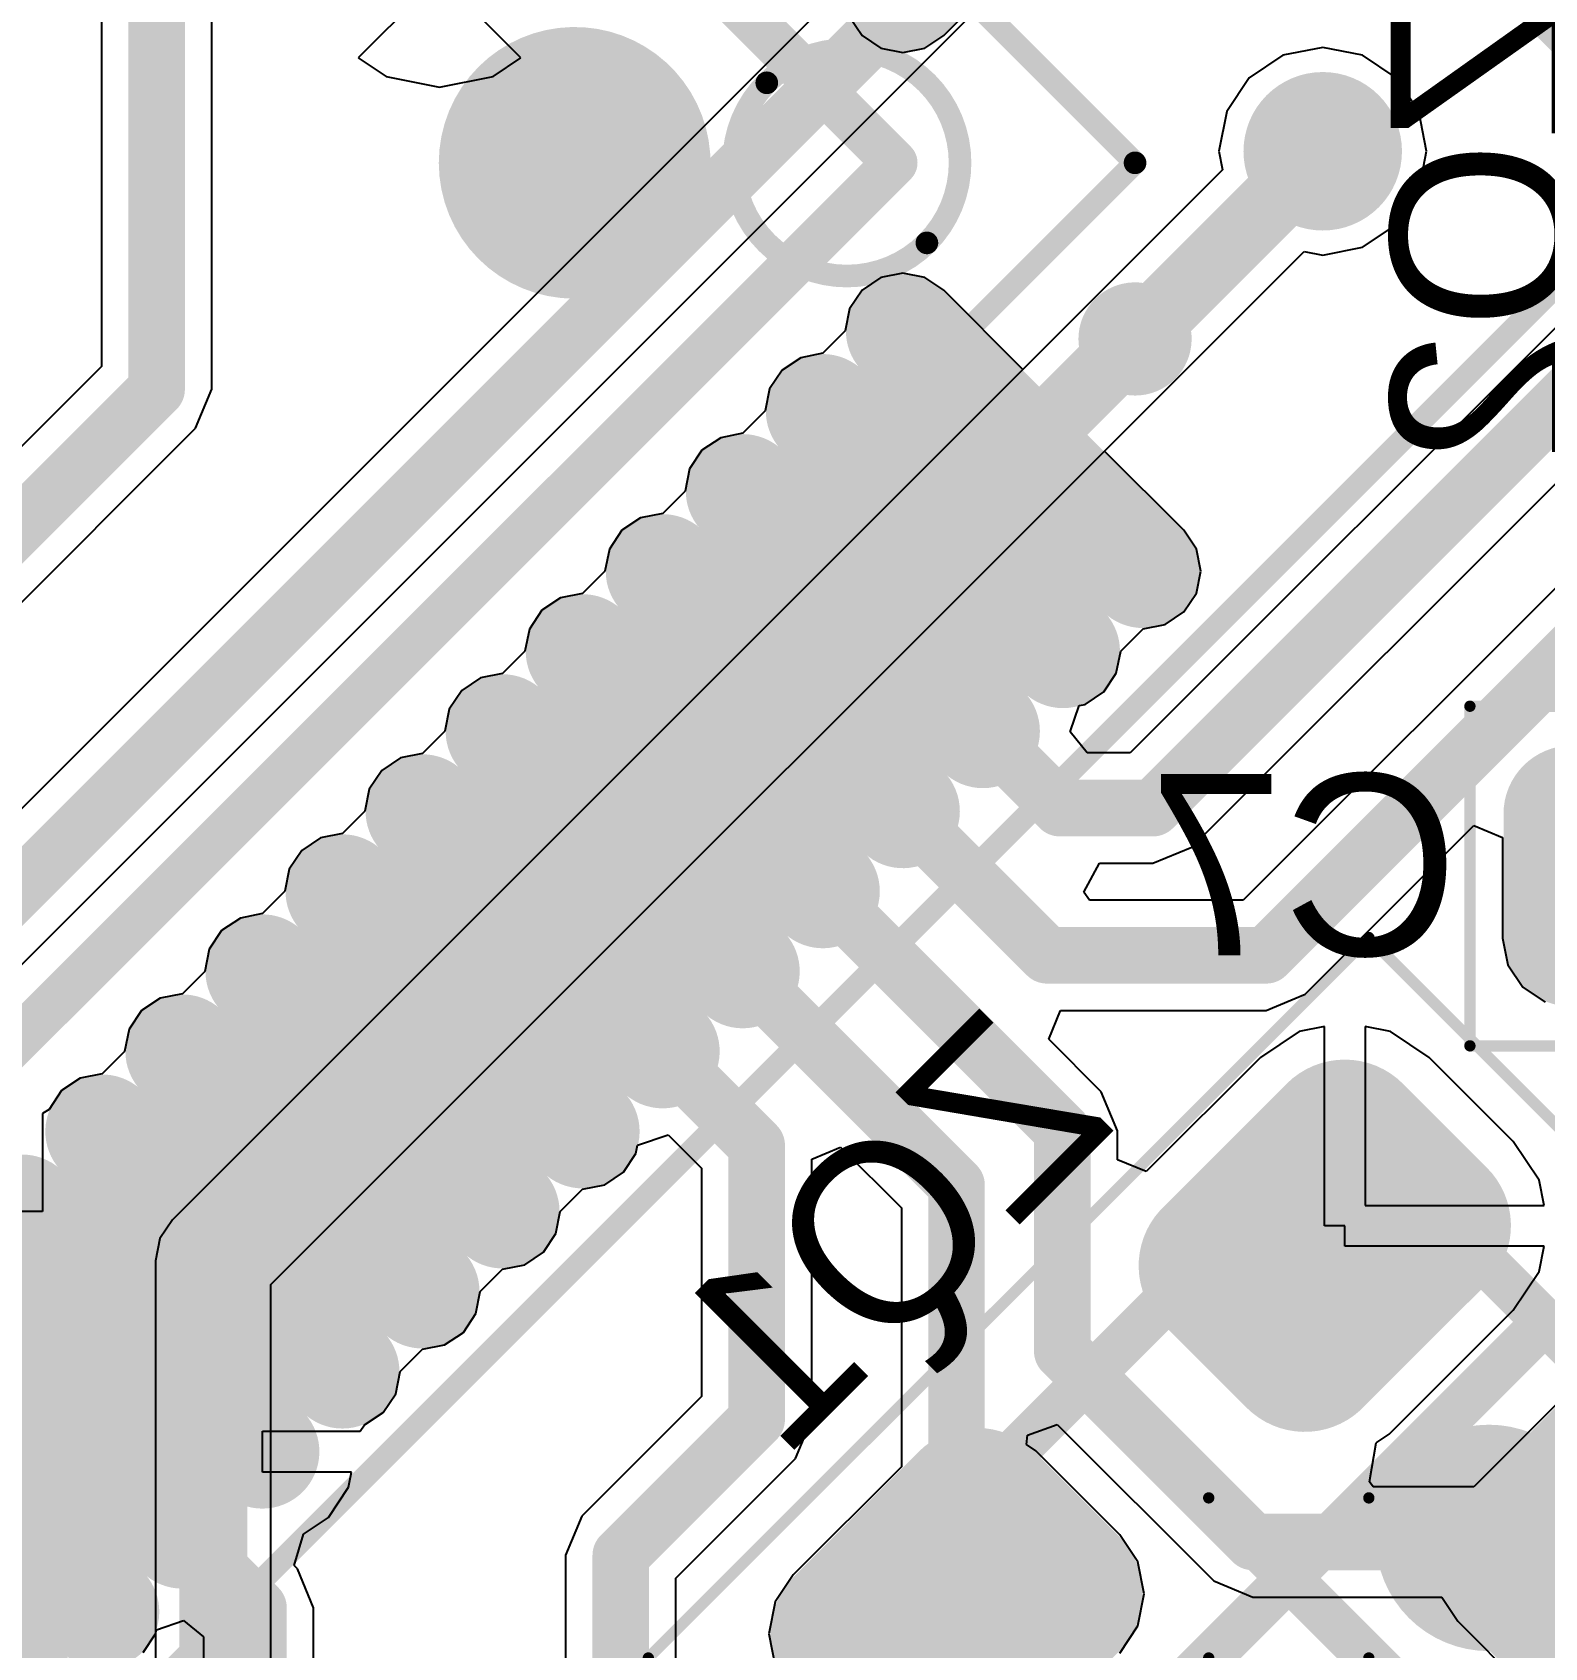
# Model space of a CAD drawing. Header units: millimetres. Extents: x 147.1 to 177.7, y 27.4 to 66.7.
# Drawn here: x 166.9 to 173.58, y 46.19 to 53.33 of the extents above; entities that cross this region are included whole.
import ezdxf

# ---------------------------------------------------------------- set-up
doc = ezdxf.new("R2010")
doc.units = ezdxf.units.MM
for name, color, linetype in [('BottomLayer', 5, 'Continuous'), ('BottomOverlay', 54, 'Continuous'), ('BottomPaste', 16, 'Continuous'), ('BottomSolder', 6, 'Continuous'), ('Mechanical1', 6, 'Continuous'), ('Mechanical13', 56, 'Continuous'), ('Mechanical15', 56, 'Continuous'), ('Mechanical6', 56, 'Continuous'), ('MultiLayer', 9, 'Continuous'), ('TopLayer', 1, 'Continuous'), ('ViaHoleLayer', 16, 'Continuous')]:
    doc.layers.add(name, color=color, linetype=linetype)

# ---------------------------------------------------------------- blocks, each defined once
blk = doc.blocks.new('XTAL320X250X78_4N_ADM8__B_6')
at = {"layer": 'BottomLayer', "const_width": 0.2625}
for points in [[(-1.6687, 1.1875, 1), (-1.4062, 1.1875, 1)], [(-0.8937, 1.1875, 1), (-0.6312, 1.1875, 1)], [(0.6312, 1.1875, 1), (0.8937, 1.1875, 1)], [(1.4062, 1.1875, 1), (1.6687, 1.1875, 1)], [(-1.6687, 0.6625, 1), (-1.4062, 0.6625, 1)], [(-0.8937, 0.6625, 1), (-0.6312, 0.6625, 1)], [(0.6312, 0.6625, 1), (0.8937, 0.6625, 1)], [(1.4062, 0.6625, 1), (1.6687, 0.6625, 1)], [(-1.6687, -0.6625, 1), (-1.4062, -0.6625, 1)], [(-0.8937, -0.6625, 1), (-0.6312, -0.6625, 1)], [(0.6313, -0.6625, 1), (0.8938, -0.6625, 1)], [(1.4063, -0.6625, 1), (1.6688, -0.6625, 1)], [(-1.6687, -1.1875, 1), (-1.4062, -1.1875, 1)], [(-0.8937, -1.1875, 1), (-0.6312, -1.1875, 1)], [(0.6313, -1.1875, 1), (0.8938, -1.1875, 1)], [(1.4063, -1.1875, 1), (1.6688, -1.1875, 1)]]:
    blk.add_lwpolyline(points, format="xyb", close=True, dxfattribs=at)
at = {"layer": 'BottomLayer'}
for points in [[(-1.5375, 0.4), (-0.7625, 0.4), (-1.5375, 1.45), (-0.7625, 1.45)], [(0.7625, 0.4), (1.5375, 0.4), (0.7625, 1.45), (1.5375, 1.45)], [(-1.8, 0.6625), (-0.5, 0.6625), (-1.8, 1.1875), (-0.5, 1.1875)], [(0.5, 0.6625), (1.8, 0.6625), (0.5, 1.1875), (1.8, 1.1875)], [(-1.5375, -1.45), (-0.7625, -1.45), (-1.5375, -0.4), (-0.7625, -0.4)], [(0.7625, -1.45), (1.5375, -1.45), (0.7625, -0.4), (1.5375, -0.4)], [(-1.8, -1.1875), (-0.5, -1.1875), (-1.8, -0.6625), (-0.5, -0.6625)], [(0.5, -1.1875), (1.8, -1.1875), (0.5, -0.6625), (1.8, -0.6625)]]:
    blk.add_solid(points, dxfattribs=at)
at = {"layer": 'BottomOverlay', "const_width": 0.2}
for points in [[(0, -1.25), (0, 1.25)], [(1.5, 0), (-1.5, 0)]]:
    blk.add_lwpolyline(points, dxfattribs=at)
at = {"layer": 'BottomOverlay'}
for points, const_width in [([(-0.05, 1.25, 1), (0.05, 1.25, 1)], 0.1), ([(-2.125, 1, 1), (-2.375, 1, 1)], 0.25), ([(-2.4375, 1, 1), (-2.3125, 1, 1)], 0.125), ([(-2.1875, 1, 1), (-2.0625, 1, 1)], 0.125), ([(-1.55, 0, 1), (-1.45, 0, 1)], 0.1), ([(1.45, 0, 1), (1.55, 0, 1)], 0.1), ([(-0.05, -1.25, 1), (0.05, -1.25, 1)], 0.1)]:
    blk.add_lwpolyline(points, format="xyb", close=True, dxfattribs=dict(at, const_width=const_width))
at = {"layer": 'BottomPaste', "const_width": 0.2375}
for points in [[(-1.6562, 1.1875, 1), (-1.4188, 1.1875, 1)], [(-0.8812, 1.1875, 1), (-0.6438, 1.1875, 1)], [(0.6437, 1.1875, 1), (0.8812, 1.1875, 1)], [(1.4187, 1.1875, 1), (1.6562, 1.1875, 1)], [(-1.6562, 0.6625, 1), (-1.4188, 0.6625, 1)], [(-0.8812, 0.6625, 1), (-0.6438, 0.6625, 1)], [(0.6437, 0.6625, 1), (0.8812, 0.6625, 1)], [(1.4187, 0.6625, 1), (1.6562, 0.6625, 1)], [(-1.6562, -0.6625, 1), (-1.4188, -0.6625, 1)], [(-0.8812, -0.6625, 1), (-0.6438, -0.6625, 1)], [(0.6438, -0.6625, 1), (0.8813, -0.6625, 1)], [(1.4188, -0.6625, 1), (1.6563, -0.6625, 1)], [(-1.6562, -1.1875, 1), (-1.4188, -1.1875, 1)], [(-0.8812, -1.1875, 1), (-0.6438, -1.1875, 1)], [(0.6438, -1.1875, 1), (0.8813, -1.1875, 1)], [(1.4188, -1.1875, 1), (1.6563, -1.1875, 1)]]:
    blk.add_lwpolyline(points, format="xyb", close=True, dxfattribs=at)
at = {"layer": 'BottomPaste'}
for points in [[(-1.5375, 0.425), (-0.7625, 0.425), (-1.5375, 1.425), (-0.7625, 1.425)], [(0.7625, 0.425), (1.5375, 0.425), (0.7625, 1.425), (1.5375, 1.425)], [(-1.775, 0.6625), (-0.525, 0.6625), (-1.775, 1.1875), (-0.525, 1.1875)], [(0.525, 0.6625), (1.775, 0.6625), (0.525, 1.1875), (1.775, 1.1875)], [(-1.5375, -1.425), (-0.7625, -1.425), (-1.5375, -0.425), (-0.7625, -0.425)], [(0.7625, -1.425), (1.5375, -1.425), (0.7625, -0.425), (1.5375, -0.425)], [(-1.775, -1.1875), (-0.525, -1.1875), (-1.775, -0.6625), (-0.525, -0.6625)], [(0.525, -1.1875), (1.775, -1.1875), (0.525, -0.6625), (1.775, -0.6625)]]:
    blk.add_solid(points, dxfattribs=at)
at = {"layer": 'BottomSolder', "const_width": 0.3625}
for points in [[(-1.7187, 1.1875, 1), (-1.3562, 1.1875, 1)], [(-0.9437, 1.1875, 1), (-0.5812, 1.1875, 1)], [(0.5812, 1.1875, 1), (0.9437, 1.1875, 1)], [(1.3562, 1.1875, 1), (1.7187, 1.1875, 1)], [(-1.7187, 0.6625, 1), (-1.3562, 0.6625, 1)], [(-0.9437, 0.6625, 1), (-0.5812, 0.6625, 1)], [(0.5812, 0.6625, 1), (0.9437, 0.6625, 1)], [(1.3562, 0.6625, 1), (1.7187, 0.6625, 1)], [(-1.7187, -0.6625, 1), (-1.3562, -0.6625, 1)], [(-0.9437, -0.6625, 1), (-0.5812, -0.6625, 1)], [(0.5813, -0.6625, 1), (0.9438, -0.6625, 1)], [(1.3563, -0.6625, 1), (1.7188, -0.6625, 1)], [(-1.7187, -1.1875, 1), (-1.3562, -1.1875, 1)], [(-0.9437, -1.1875, 1), (-0.5812, -1.1875, 1)], [(0.5813, -1.1875, 1), (0.9438, -1.1875, 1)], [(1.3563, -1.1875, 1), (1.7188, -1.1875, 1)]]:
    blk.add_lwpolyline(points, format="xyb", close=True, dxfattribs=at)
at = {"layer": 'BottomSolder'}
for points in [[(-1.5375, 0.3), (-0.7625, 0.3), (-1.5375, 1.55), (-0.7625, 1.55)], [(0.7625, 0.3), (1.5375, 0.3), (0.7625, 1.55), (1.5375, 1.55)], [(-1.9, 0.6625), (-0.4, 0.6625), (-1.9, 1.1875), (-0.4, 1.1875)], [(0.4, 0.6625), (1.9, 0.6625), (0.4, 1.1875), (1.9, 1.1875)], [(-1.5375, -1.55), (-0.7625, -1.55), (-1.5375, -0.3), (-0.7625, -0.3)], [(0.7625, -1.55), (1.5375, -1.55), (0.7625, -0.3), (1.5375, -0.3)], [(-1.9, -1.1875), (-0.4, -1.1875), (-1.9, -0.6625), (-0.4, -0.6625)], [(0.4, -1.1875), (1.9, -1.1875), (0.4, -0.6625), (1.9, -0.6625)]]:
    blk.add_solid(points, dxfattribs=at)
at = {"layer": 'Mechanical1', "const_width": 0.2}
for points in [[(-1.6, -1.25), (-1.6, 1.25)], [(1.6, 1.25), (-1.6, 1.25)], [(1.6, -1.25), (1.6, 1.25)], [(1.6, -1.25), (-1.6, -1.25)]]:
    blk.add_lwpolyline(points, dxfattribs=at)
at = {"layer": 'Mechanical1'}
for points, const_width in [([(-1.65, 1.25, 1), (-1.55, 1.25, 1)], 0.1), ([(-1.65, 1.25, 1), (-1.55, 1.25, 1)], 0.1), ([(1.55, 1.25, 1), (1.65, 1.25, 1)], 0.1), ([(1.55, 1.25, 1), (1.65, 1.25, 1)], 0.1), ([(-0.5, 0.5, 1), (-1, 0.5, 1)], 0.5), ([(-1.125, 0.5, 1), (-0.875, 0.5, 1)], 0.25), ([(-0.625, 0.5, 1), (-0.375, 0.5, 1)], 0.25), ([(-1.65, -1.25, 1), (-1.55, -1.25, 1)], 0.1), ([(-1.65, -1.25, 1), (-1.55, -1.25, 1)], 0.1), ([(1.55, -1.25, 1), (1.65, -1.25, 1)], 0.1), ([(1.55, -1.25, 1), (1.65, -1.25, 1)], 0.1)]:
    blk.add_lwpolyline(points, format="xyb", close=True, dxfattribs=dict(at, const_width=const_width))
at = {"layer": 'Mechanical15', "const_width": 0.05}
for points in [[(2.25, 1.75), (-2.25, 1.75)], [(-2.25, -1.75), (-2.25, 1.75)], [(2.25, -1.75), (2.25, 1.75)], [(0, -0.5), (0, 0.5)], [(0.5, 0), (-0.5, 0)], [(2.25, -1.75), (-2.25, -1.75)]]:
    blk.add_lwpolyline(points, dxfattribs=at)
at = {"layer": 'Mechanical15', "const_width": 0.025}
for points in [[(-2.2625, 1.75, 1), (-2.2375, 1.75, 1)], [(-2.2625, 1.75, 1), (-2.2375, 1.75, 1)], [(2.2375, 1.75, 1), (2.2625, 1.75, 1)], [(2.2375, 1.75, 1), (2.2625, 1.75, 1)], [(-0.0125, 0.5, 1), (0.0125, 0.5, 1)], [(-0.5125, 0, 1), (-0.4875, 0, 1)], [(0.4875, 0, 1), (0.5125, 0, 1)], [(-0.0125, -0.5, 1), (0.0125, -0.5, 1)], [(-2.2625, -1.75, 1), (-2.2375, -1.75, 1)], [(-2.2625, -1.75, 1), (-2.2375, -1.75, 1)], [(2.2375, -1.75, 1), (2.2625, -1.75, 1)], [(2.2375, -1.75, 1), (2.2625, -1.75, 1)]]:
    blk.add_lwpolyline(points, format="xyb", close=True, dxfattribs=at)
at = {"layer": 'Mechanical6'}
for p, q in [((0.6011, 1.5202), (0.4126, 1.3317)), ((0.4126, 1.3317), (0.8839, 1.2374)), ((0.8839, 1.2374), (0.6954, 1.0489)), ((0.2146, 1.1338), (0.2685, 1.1876)), ((0.2685, 1.1876), (0.3089, 1.2011)), ((0.3089, 1.2011), (0.3628, 1.2011)), ((0.3628, 1.2011), (0.4032, 1.1876)), ((0.4032, 1.1876), (0.457, 1.1607)), ((0.457, 1.1607), (0.5243, 1.0934)), ((0.2012, 1.0934), (0.2146, 1.1338)), ((0.2012, 1.0395), (0.2012, 1.0934)), ((0.5243, 1.0934), (0.5513, 1.0395)), ((0.2146, 0.9991), (0.2012, 1.0395)), ((0.2416, 0.9452), (0.2146, 0.9991)), ((0.5513, 1.0395), (0.5647, 0.9991)), ((0.5647, 0.9991), (0.5647, 0.9452)), ((0.1217, 0.9331), (0.0813, 0.9196)), ((0.3089, 0.8779), (0.2416, 0.9452)), ((0.5647, 0.9452), (0.5513, 0.9048)), ((0.0813, 0.9196), (0.0005, 0.9196)), ((0.0005, 0.9196), (0.2833, 0.6369)), ((0.3628, 0.851), (0.3089, 0.8779)), ((0.457, 0.9183), (0.457, 0.7567)), ((0.5513, 0.9048), (0.4974, 0.851)), ((0.4032, 0.8375), (0.3628, 0.851)), ((0.457, 0.8375), (0.4032, 0.8375)), ((0.4974, 0.851), (0.457, 0.8375))]:
    blk.add_line(p, q, dxfattribs=at)
blk = doc.blocks.new('LQFP64_N_B_11')
at = {"layer": 'BottomLayer', "const_width": 0.3}
for points in [[(-4.8, 3.25), (-6.3, 3.25)], [(-4.8, 2.75), (-6.3, 2.75)], [(-4.8, 2.25), (-6.3, 2.25)], [(-4.8, 1.75), (-6.3, 1.75)], [(-4.8, 1.25), (-6.3, 1.25)], [(-4.8, 0.75), (-6.3, 0.75)], [(-4.8, 0.25), (-6.3, 0.25)], [(-4.8, -0.25), (-6.3, -0.25)], [(-4.8, -0.75), (-6.3, -0.75)], [(-4.8, -1.25), (-6.3, -1.25)], [(-4.8, -1.75), (-6.3, -1.75)], [(-4.8, -2.25), (-6.3, -2.25)], [(-4.8, -2.75), (-6.3, -2.75)], [(-4.8, -3.25), (-6.3, -3.25)], [(-4.8, -3.75), (-6.3, -3.75)]]:
    blk.add_lwpolyline(points, dxfattribs=at)
at = {"layer": 'BottomLayer', "const_width": 0.15}
for points in [[(-6.375, 2.75, 1), (-6.225, 2.75, 1)], [(-6.375, 2.25, 1), (-6.225, 2.25, 1)], [(-6.375, 1.75, 1), (-6.225, 1.75, 1)], [(-4.875, 1.75, 1), (-4.725, 1.75, 1)], [(-6.375, 1.25, 1), (-6.225, 1.25, 1)], [(-4.875, 1.25, 1), (-4.725, 1.25, 1)], [(-6.375, 0.75, 1), (-6.225, 0.75, 1)], [(-4.875, 0.75, 1), (-4.725, 0.75, 1)], [(-6.375, 0.25, 1), (-6.225, 0.25, 1)], [(-4.875, 0.25, 1), (-4.725, 0.25, 1)], [(-6.375, -0.25, 1), (-6.225, -0.25, 1)], [(-4.875, -0.25, 1), (-4.725, -0.25, 1)], [(-6.375, -0.75, 1), (-6.225, -0.75, 1)], [(-4.875, -0.75, 1), (-4.725, -0.75, 1)], [(-6.375, -1.25, 1), (-6.225, -1.25, 1)], [(-4.875, -1.25, 1), (-4.725, -1.25, 1)], [(-6.375, -1.75, 1), (-6.225, -1.75, 1)], [(-4.875, -1.75, 1), (-4.725, -1.75, 1)], [(-6.375, -2.25, 1), (-6.225, -2.25, 1)], [(-4.875, -2.25, 1), (-4.725, -2.25, 1)], [(-6.375, -2.75, 1), (-6.225, -2.75, 1)], [(-4.875, -2.75, 1), (-4.725, -2.75, 1)], [(-6.375, -3.25, 1), (-6.225, -3.25, 1)], [(-4.875, -3.25, 1), (-4.725, -3.25, 1)], [(-6.375, -3.75, 1), (-6.225, -3.75, 1)], [(-4.875, -3.75, 1), (-4.725, -3.75, 1)]]:
    blk.add_lwpolyline(points, format="xyb", close=True, dxfattribs=at)
at = {"layer": 'BottomOverlay', "const_width": 0.2}
for points in [[(-4.25, 4.25), (-4.25, -4.25)], [(4.25, -4.25), (-4.25, -4.25)]]:
    blk.add_lwpolyline(points, dxfattribs=at)
at = {"layer": 'BottomOverlay'}
for points, const_width in [([(-2.95, -3.25, 1), (-3.55, -3.25, 1)], 0.6), ([(-3.7, -3.25, 1), (-3.4, -3.25, 1)], 0.3), ([(-3.1, -3.25, 1), (-2.8, -3.25, 1)], 0.3), ([(-5.425, -4.45, 1), (-5.675, -4.45, 1)], 0.25), ([(-4.3, -4.25, 1), (-4.2, -4.25, 1)], 0.1), ([(-4.3, -4.25, 1), (-4.2, -4.25, 1)], 0.1), ([(-5.7375, -4.45, 1), (-5.6125, -4.45, 1)], 0.125), ([(-5.4875, -4.45, 1), (-5.3625, -4.45, 1)], 0.125)]:
    blk.add_lwpolyline(points, format="xyb", close=True, dxfattribs=dict(at, const_width=const_width))
at = {"layer": 'BottomPaste', "const_width": 0.3}
for points in [[(-4.8, 3.25), (-6.3, 3.25)], [(-4.8, 2.75), (-6.3, 2.75)], [(-4.8, 2.25), (-6.3, 2.25)], [(-4.8, 1.75), (-6.3, 1.75)], [(-4.8, 1.25), (-6.3, 1.25)], [(-4.8, 0.75), (-6.3, 0.75)], [(-4.8, 0.25), (-6.3, 0.25)], [(-4.8, -0.25), (-6.3, -0.25)], [(-4.8, -0.75), (-6.3, -0.75)], [(-4.8, -1.25), (-6.3, -1.25)], [(-4.8, -1.75), (-6.3, -1.75)], [(-4.8, -2.25), (-6.3, -2.25)], [(-4.8, -2.75), (-6.3, -2.75)], [(-4.8, -3.25), (-6.3, -3.25)], [(-4.8, -3.75), (-6.3, -3.75)]]:
    blk.add_lwpolyline(points, dxfattribs=at)
at = {"layer": 'BottomPaste', "const_width": 0.15}
for points in [[(-6.375, 2.75, 1), (-6.225, 2.75, 1)], [(-6.375, 2.25, 1), (-6.225, 2.25, 1)], [(-6.375, 1.75, 1), (-6.225, 1.75, 1)], [(-4.875, 1.75, 1), (-4.725, 1.75, 1)], [(-6.375, 1.25, 1), (-6.225, 1.25, 1)], [(-4.875, 1.25, 1), (-4.725, 1.25, 1)], [(-6.375, 0.75, 1), (-6.225, 0.75, 1)], [(-4.875, 0.75, 1), (-4.725, 0.75, 1)], [(-6.375, 0.25, 1), (-6.225, 0.25, 1)], [(-4.875, 0.25, 1), (-4.725, 0.25, 1)], [(-6.375, -0.25, 1), (-6.225, -0.25, 1)], [(-4.875, -0.25, 1), (-4.725, -0.25, 1)], [(-6.375, -0.75, 1), (-6.225, -0.75, 1)], [(-4.875, -0.75, 1), (-4.725, -0.75, 1)], [(-6.375, -1.25, 1), (-6.225, -1.25, 1)], [(-4.875, -1.25, 1), (-4.725, -1.25, 1)], [(-6.375, -1.75, 1), (-6.225, -1.75, 1)], [(-4.875, -1.75, 1), (-4.725, -1.75, 1)], [(-6.375, -2.25, 1), (-6.225, -2.25, 1)], [(-4.875, -2.25, 1), (-4.725, -2.25, 1)], [(-6.375, -2.75, 1), (-6.225, -2.75, 1)], [(-4.875, -2.75, 1), (-4.725, -2.75, 1)], [(-6.375, -3.25, 1), (-6.225, -3.25, 1)], [(-4.875, -3.25, 1), (-4.725, -3.25, 1)], [(-6.375, -3.75, 1), (-6.225, -3.75, 1)], [(-4.875, -3.75, 1), (-4.725, -3.75, 1)]]:
    blk.add_lwpolyline(points, format="xyb", close=True, dxfattribs=at)
at = {"layer": 'BottomSolder', "const_width": 0.5032}
for points in [[(-4.8, 3.25), (-6.3, 3.25)], [(-4.8, 2.75), (-6.3, 2.75)], [(-4.8, 2.25), (-6.3, 2.25)], [(-4.8, 1.75), (-6.3, 1.75)], [(-4.8, 1.25), (-6.3, 1.25)], [(-4.8, 0.75), (-6.3, 0.75)], [(-4.8, 0.25), (-6.3, 0.25)], [(-4.8, -0.25), (-6.3, -0.25)], [(-4.8, -0.75), (-6.3, -0.75)], [(-4.8, -1.25), (-6.3, -1.25)], [(-4.8, -1.75), (-6.3, -1.75)], [(-4.8, -2.25), (-6.3, -2.25)], [(-4.8, -2.75), (-6.3, -2.75)], [(-4.8, -3.25), (-6.3, -3.25)], [(-4.8, -3.75), (-6.3, -3.75)], [(-3.75, -4.8), (-3.75, -6.3)]]:
    blk.add_lwpolyline(points, dxfattribs=at)
at = {"layer": 'BottomSolder', "const_width": 0.2516}
for points in [[(-6.4258, 3.25, 1), (-6.1742, 3.25, 1)], [(-6.4258, 2.75, 1), (-6.1742, 2.75, 1)], [(-6.4258, 2.25, 1), (-6.1742, 2.25, 1)], [(-6.4258, 1.75, 1), (-6.1742, 1.75, 1)], [(-4.9258, 1.75, 1), (-4.6742, 1.75, 1)], [(-6.4258, 1.25, 1), (-6.1742, 1.25, 1)], [(-4.9258, 1.25, 1), (-4.6742, 1.25, 1)], [(-6.4258, 0.75, 1), (-6.1742, 0.75, 1)], [(-4.9258, 0.75, 1), (-4.6742, 0.75, 1)], [(-6.4258, 0.25, 1), (-6.1742, 0.25, 1)], [(-4.9258, 0.25, 1), (-4.6742, 0.25, 1)], [(-6.4258, -0.25, 1), (-6.1742, -0.25, 1)], [(-4.9258, -0.25, 1), (-4.6742, -0.25, 1)], [(-6.4258, -0.75, 1), (-6.1742, -0.75, 1)], [(-4.9258, -0.75, 1), (-4.6742, -0.75, 1)], [(-6.4258, -1.25, 1), (-6.1742, -1.25, 1)], [(-4.9258, -1.25, 1), (-4.6742, -1.25, 1)], [(-6.4258, -1.75, 1), (-6.1742, -1.75, 1)], [(-4.9258, -1.75, 1), (-4.6742, -1.75, 1)], [(-6.4258, -2.25, 1), (-6.1742, -2.25, 1)], [(-4.9258, -2.25, 1), (-4.6742, -2.25, 1)], [(-6.4258, -2.75, 1), (-6.1742, -2.75, 1)], [(-4.9258, -2.75, 1), (-4.6742, -2.75, 1)], [(-6.4258, -3.25, 1), (-6.1742, -3.25, 1)], [(-4.9258, -3.25, 1), (-4.6742, -3.25, 1)], [(-6.4258, -3.75, 1), (-6.1742, -3.75, 1)], [(-4.9258, -3.75, 1), (-4.6742, -3.75, 1)], [(-3.8758, -4.8, 1), (-3.6242, -4.8, 1)]]:
    blk.add_lwpolyline(points, format="xyb", close=True, dxfattribs=at)
at = {"layer": 'Mechanical13', "const_width": 0.1}
for points in [[(-5, 5), (-5, -5)], [(5, -5), (-5, -5)]]:
    blk.add_lwpolyline(points, dxfattribs=at)
at = {"layer": 'Mechanical13'}
for points, const_width in [([(-3.6, -4.1, 1), (-4.6, -4.1, 1)], 0.1), ([(-4.625, -4.1, 1), (-4.575, -4.1, 1)], 0.05), ([(-3.625, -4.1, 1), (-3.575, -4.1, 1)], 0.05), ([(-5.025, -5, 1), (-4.975, -5, 1)], 0.05), ([(-5.025, -5, 1), (-4.975, -5, 1)], 0.05)]:
    blk.add_lwpolyline(points, format="xyb", close=True, dxfattribs=dict(at, const_width=const_width))
at = {"layer": 'Mechanical15', "const_width": 0.1}
for points in [[(-6.7, 6.7), (-6.7, -6.7)], [(6.7, -6.7), (-6.7, -6.7)]]:
    blk.add_lwpolyline(points, dxfattribs=at)
blk = doc.blocks.new('CAPC1608X50_0603__B_30')
at = {"layer": 'BottomLayer', "const_width": 0.2}
for points in [[(-1.1, 0.275, 1), (-0.9, 0.275, 1)], [(-0.7, 0.275, 1), (-0.5, 0.275, 1)], [(0.5, 0.275, 1), (0.7, 0.275, 1)], [(0.9, 0.275, 1), (1.1, 0.275, 1)], [(-1.1, -0.275, 1), (-0.9, -0.275, 1)], [(-0.7, -0.275, 1), (-0.5, -0.275, 1)], [(0.5, -0.275, 1), (0.7, -0.275, 1)], [(0.9, -0.275, 1), (1.1, -0.275, 1)]]:
    blk.add_lwpolyline(points, format="xyb", close=True, dxfattribs=at)
at = {"layer": 'BottomLayer'}
for points in [[(-1, 0.475), (-1, -0.475), (-0.6, 0.475), (-0.6, -0.475)], [(0.6, 0.475), (0.6, -0.475), (1, 0.475), (1, -0.475)], [(-1.2, 0.275), (-1.2, -0.275), (-0.4, 0.275), (-0.4, -0.275)], [(0.4, 0.275), (0.4, -0.275), (1.2, 0.275), (1.2, -0.275)]]:
    blk.add_solid(points, dxfattribs=at)
at = {"layer": 'BottomOverlay', "const_width": 0.2}
blk.add_lwpolyline([(0, 0.3), (0, -0.3)], dxfattribs=at)
at = {"layer": 'BottomOverlay', "const_width": 0.1}
for points in [[(-0.05, 0.3, 1), (0.05, 0.3, 1)], [(-0.05, -0.3, 1), (0.05, -0.3, 1)]]:
    blk.add_lwpolyline(points, format="xyb", close=True, dxfattribs=at)
at = {"layer": 'BottomPaste', "const_width": 0.175}
for points in [[(-1.0875, 0.275, 1), (-0.9125, 0.275, 1)], [(-0.6875, 0.275, 1), (-0.5125, 0.275, 1)], [(0.5125, 0.275, 1), (0.6875, 0.275, 1)], [(0.9125, 0.275, 1), (1.0875, 0.275, 1)], [(-1.0875, -0.275, 1), (-0.9125, -0.275, 1)], [(-0.6875, -0.275, 1), (-0.5125, -0.275, 1)], [(0.5125, -0.275, 1), (0.6875, -0.275, 1)], [(0.9125, -0.275, 1), (1.0875, -0.275, 1)]]:
    blk.add_lwpolyline(points, format="xyb", close=True, dxfattribs=at)
at = {"layer": 'BottomPaste'}
for points in [[(-1, 0.45), (-1, -0.45), (-0.6, 0.45), (-0.6, -0.45)], [(0.6, 0.45), (0.6, -0.45), (1, 0.45), (1, -0.45)], [(-1.175, 0.275), (-1.175, -0.275), (-0.425, 0.275), (-0.425, -0.275)], [(0.425, 0.275), (0.425, -0.275), (1.175, 0.275), (1.175, -0.275)]]:
    blk.add_solid(points, dxfattribs=at)
at = {"layer": 'BottomSolder', "const_width": 0.3016}
for points in [[(-1.1508, 0.275, 1), (-0.8492, 0.275, 1)], [(-0.7508, 0.275, 1), (-0.4492, 0.275, 1)], [(0.4492, 0.275, 1), (0.7508, 0.275, 1)], [(0.8492, 0.275, 1), (1.1508, 0.275, 1)], [(-1.1508, -0.275, 1), (-0.8492, -0.275, 1)], [(-0.7508, -0.275, 1), (-0.4492, -0.275, 1)], [(0.4492, -0.275, 1), (0.7508, -0.275, 1)], [(0.8492, -0.275, 1), (1.1508, -0.275, 1)]]:
    blk.add_lwpolyline(points, format="xyb", close=True, dxfattribs=at)
at = {"layer": 'BottomSolder'}
for points in [[(-1, 0.5766), (-1, -0.5766), (-0.6, 0.5766), (-0.6, -0.5766)], [(0.6, 0.5766), (0.6, -0.5766), (1, 0.5766), (1, -0.5766)], [(-1.3016, 0.275), (-1.3016, -0.275), (-0.2984, 0.275), (-0.2984, -0.275)], [(0.2984, 0.275), (0.2984, -0.275), (1.3016, 0.275), (1.3016, -0.275)]]:
    blk.add_solid(points, dxfattribs=at)
at = {"layer": 'Mechanical1', "const_width": 0.1}
for points in [[(0.8, 0.4), (-0.8, 0.4)], [(0.8, 0.4), (-0.8, 0.4)], [(-0.8, 0.4), (-0.8, -0.4)], [(-0.8, 0.4), (-0.8, -0.4)], [(0.8, 0.4), (0.8, -0.4)], [(0.8, 0.4), (0.8, -0.4)], [(0.8, -0.4), (-0.8, -0.4)], [(0.8, -0.4), (-0.8, -0.4)]]:
    blk.add_lwpolyline(points, dxfattribs=at)
at = {"layer": 'Mechanical1', "const_width": 0.05}
for points in [[(-0.825, 0.4, 1), (-0.775, 0.4, 1)], [(-0.825, 0.4, 1), (-0.775, 0.4, 1)], [(-0.825, 0.4, 1), (-0.775, 0.4, 1)], [(-0.825, 0.4, 1), (-0.775, 0.4, 1)], [(0.775, 0.4, 1), (0.825, 0.4, 1)], [(0.775, 0.4, 1), (0.825, 0.4, 1)], [(0.775, 0.4, 1), (0.825, 0.4, 1)], [(0.775, 0.4, 1), (0.825, 0.4, 1)], [(-0.825, -0.4, 1), (-0.775, -0.4, 1)], [(-0.825, -0.4, 1), (-0.775, -0.4, 1)], [(-0.825, -0.4, 1), (-0.775, -0.4, 1)], [(-0.825, -0.4, 1), (-0.775, -0.4, 1)], [(0.775, -0.4, 1), (0.825, -0.4, 1)], [(0.775, -0.4, 1), (0.825, -0.4, 1)], [(0.775, -0.4, 1), (0.825, -0.4, 1)], [(0.775, -0.4, 1), (0.825, -0.4, 1)]]:
    blk.add_lwpolyline(points, format="xyb", close=True, dxfattribs=at)
at = {"layer": 'Mechanical15', "const_width": 0.05}
for points in [[(1.45, 0.75), (-1.45, 0.75)], [(-1.45, 0.75), (-1.45, -0.75)], [(1.45, 0.75), (1.45, -0.75)], [(0, 0.5), (0, -0.5)], [(0.5, 0), (-0.5, 0)], [(1.45, -0.75), (-1.45, -0.75)]]:
    blk.add_lwpolyline(points, dxfattribs=at)
at = {"layer": 'Mechanical15', "const_width": 0.025}
for points in [[(-1.4625, 0.75, 1), (-1.4375, 0.75, 1)], [(-1.4625, 0.75, 1), (-1.4375, 0.75, 1)], [(1.4375, 0.75, 1), (1.4625, 0.75, 1)], [(1.4375, 0.75, 1), (1.4625, 0.75, 1)], [(-0.0125, 0.5, 1), (0.0125, 0.5, 1)], [(-0.5125, 0, 1), (-0.4875, 0, 1)], [(0.4875, 0, 1), (0.5125, 0, 1)], [(-0.0125, -0.5, 1), (0.0125, -0.5, 1)], [(-1.4625, -0.75, 1), (-1.4375, -0.75, 1)], [(-1.4625, -0.75, 1), (-1.4375, -0.75, 1)], [(1.4375, -0.75, 1), (1.4625, -0.75, 1)], [(1.4375, -0.75, 1), (1.4625, -0.75, 1)]]:
    blk.add_lwpolyline(points, format="xyb", close=True, dxfattribs=at)
at = {"layer": 'Mechanical6'}
for p, q in [((-0.8115, 0.7748), (-0.3355, -0.225)), ((-0.145, 0.7748), (-0.8115, 0.7748)), ((0.1835, 0.632), (0.2787, 0.7272)), ((0.2787, 0.7272), (0.3739, 0.7748)), ((0.3739, 0.7748), (0.5643, 0.7748)), ((0.5643, 0.7748), (0.6596, 0.7272)), ((0.6596, 0.7272), (0.7548, 0.632)), ((0.1359, 0.5367), (0.1835, 0.632)), ((0.7548, 0.632), (0.8024, 0.5367)), ((0.8024, 0.5367), (0.85, 0.3939)), ((0.85, 0.3939), (0.85, 0.1559)), ((0.85, 0.1559), (0.8024, 0.013)), ((0.1835, -0.0822), (0.1359, 0.013)), ((0.8024, 0.013), (0.7548, -0.0822)), ((0.2787, -0.1774), (0.1835, -0.0822)), ((0.7548, -0.0822), (0.6596, -0.1774)), ((0.3739, -0.225), (0.2787, -0.1774)), ((0.6596, -0.1774), (0.5643, -0.225)), ((0.5643, -0.225), (0.3739, -0.225))]:
    blk.add_line(p, q, dxfattribs=at)

msp = doc.modelspace()

# ---------------------------------------------------------------- linework, layer by layer
at = {"layer": 'BottomLayer'}
for p, q in [((170.926, 53.3122), (171.9867, 54.3729)), ((168.7, 53.5727), (168.3408, 53.2136)), ((169.0592, 53.2136), (168.7, 53.5727)), ((170.5103, 53.3949), (170.5655, 53.3122)), ((170.5655, 53.3122), (170.6482, 53.257)), ((170.8433, 53.257), (170.926, 53.3122)), ((170.6482, 53.257), (170.7458, 53.2376)), ((170.7458, 53.2376), (170.8433, 53.257)), ((172.4244, 53.225), (172.2756, 53.1255)), ((172.6, 53.2599), (172.4244, 53.225)), ((172.7756, 53.225), (172.6, 53.2599)), ((172.9244, 53.1255), (172.7756, 53.225)), ((168.3408, 53.2136), (168.4643, 53.131)), ((168.9357, 53.131), (169.0592, 53.2136)), ((168.4643, 53.131), (168.7, 53.0842)), ((168.7, 53.0842), (168.9357, 53.131)), ((172.2756, 53.1255), (172.1761, 52.9767)), ((173.0239, 52.9767), (172.9244, 53.1255)), ((172.1761, 52.9767), (172.1412, 52.8011)), ((173.0588, 52.8011), (173.0239, 52.9767)), ((172.0222, 49.7278), (175.1222, 52.8278)), ((172.1412, 52.8011), (172.1575, 52.7191)), ((173.0239, 52.6255), (173.0588, 52.8011)), ((174.3826, 52.777), (171.7491, 50.1435)), ((172.1575, 52.7191), (171.2761, 51.8377)), ((172.9244, 52.4767), (173.0239, 52.6255)), ((172.7756, 52.3772), (172.9244, 52.4767)), ((172.6, 52.3423), (172.7756, 52.3772)), ((171.6366, 51.4772), (172.518, 52.3586)), ((172.518, 52.3586), (172.6, 52.3423)), ((170.6482, 52.243), (170.5655, 52.1878)), ((170.7458, 52.2624), (170.6482, 52.243)), ((170.8433, 52.243), (170.7458, 52.2624)), ((170.926, 52.1878), (170.8433, 52.243)), ((170.5655, 52.1878), (170.5103, 52.1051)), ((171.2761, 51.8377), (170.926, 52.1878)), ((170.5103, 52.1051), (170.4909, 52.0075)), ((170.4909, 52.0075), (170.3922, 51.9089)), ((170.2947, 51.8895), (170.212, 51.8342)), ((170.3922, 51.9089), (170.2947, 51.8895)), ((170.212, 51.8342), (170.1567, 51.7515)), ((170.1567, 51.7515), (170.1373, 51.654)), ((170.1373, 51.654), (170.0386, 51.5554)), ((169.9411, 51.536), (169.8584, 51.4807)), ((170.0386, 51.5554), (169.9411, 51.536)), ((169.8584, 51.4807), (169.8032, 51.398)), ((171.9867, 51.1271), (171.6366, 51.4772)), ((169.8032, 51.398), (169.7838, 51.3005)), ((169.7838, 51.3005), (169.6851, 51.2018)), ((169.5876, 51.1824), (169.5049, 51.1271)), ((169.6851, 51.2018), (169.5876, 51.1824)), ((173.9278, 51.1722), (172.2491, 49.4935)), ((169.5049, 51.1271), (169.4496, 51.0444)), ((172.0419, 51.0444), (171.9867, 51.1271)), ((169.4496, 51.0444), (169.4302, 50.9469)), ((172.0613, 50.9469), (172.0419, 51.0444)), ((169.4302, 50.9469), (169.3316, 50.8482)), ((172.0419, 50.8493), (172.0613, 50.9469)), ((169.234, 50.8288), (169.1513, 50.7736)), ((169.3316, 50.8482), (169.234, 50.8288)), ((171.9867, 50.7666), (172.0419, 50.8493)), ((169.1513, 50.7736), (169.0961, 50.6909)), ((171.904, 50.7114), (171.9867, 50.7666)), ((169.0961, 50.6909), (169.0767, 50.5933)), ((171.7078, 50.5933), (171.8064, 50.692)), ((171.8064, 50.692), (171.904, 50.7114)), ((169.0767, 50.5933), (168.978, 50.4947)), ((171.6884, 50.4958), (171.7078, 50.5933)), ((168.8804, 50.4753), (168.7978, 50.42)), ((168.978, 50.4947), (168.8804, 50.4753)), ((171.6331, 50.4131), (171.6884, 50.4958)), ((168.7978, 50.42), (168.7425, 50.3373)), ((171.5504, 50.3578), (171.6331, 50.4131)), ((168.7425, 50.3373), (168.7231, 50.2398)), ((171.484, 50.2364), (171.5241, 50.3526)), ((171.5241, 50.3526), (171.5504, 50.3578)), ((168.7231, 50.2398), (168.6244, 50.1411)), ((171.5603, 50.1435), (171.484, 50.2364)), ((168.5269, 50.1217), (168.4442, 50.0665)), ((168.6244, 50.1411), (168.5269, 50.1217)), ((171.7491, 50.1435), (171.5603, 50.1435)), ((168.4442, 50.0665), (168.3889, 49.9838)), ((168.3889, 49.9838), (168.3695, 49.8862)), ((168.3695, 49.8862), (168.2709, 49.7876)), ((172.5222, 49.0778), (173.2671, 49.8227)), ((173.2671, 49.8227), (173.3941, 49.7701)), ((168.1734, 49.7682), (168.0907, 49.7129)), ((168.2709, 49.7876), (168.1734, 49.7682)), ((173.3941, 49.7701), (173.3941, 49.325)), ((168.0907, 49.7129), (168.0354, 49.6302)), ((171.85, 49.6565), (172.0222, 49.7278)), ((168.0354, 49.6302), (168.016, 49.5327)), ((171.5455, 49.5295), (171.6134, 49.6565)), ((171.6134, 49.6565), (171.85, 49.6565)), ((168.016, 49.5327), (167.9173, 49.434)), ((171.5695, 49.4935), (171.5455, 49.5295)), ((172.2491, 49.4935), (171.5695, 49.4935)), ((167.8198, 49.4146), (167.7371, 49.3593)), ((167.9173, 49.434), (167.8198, 49.4146)), ((167.7371, 49.3593), (167.6818, 49.2766)), ((173.3941, 49.325), (173.4174, 49.208)), ((167.6818, 49.2766), (167.6624, 49.1791)), ((167.6624, 49.1791), (167.5638, 49.0805)), ((173.4174, 49.208), (173.4837, 49.1087)), ((173.4837, 49.1087), (173.583, 49.0424)), ((167.4662, 49.0611), (167.3835, 49.0058)), ((167.5638, 49.0805), (167.4662, 49.0611)), ((172.35, 49.0065), (172.5222, 49.0778)), ((167.3835, 49.0058), (167.3283, 48.9231)), ((171.3898, 48.8795), (171.4424, 49.0065)), ((171.4424, 49.0065), (172.35, 49.0065)), ((167.3283, 48.9231), (167.3089, 48.8256)), ((171.6222, 48.6471), (171.3898, 48.8795)), ((172.496, 48.9134), (172.3251, 48.7992)), ((172.6075, 48.9356), (172.496, 48.9134)), ((172.6075, 48.0556), (172.6075, 48.9356)), ((172.899, 48.9134), (172.7875, 48.9356)), ((172.7875, 48.9356), (172.7875, 48.1456)), ((173.0699, 48.7992), (172.899, 48.9134)), ((167.3089, 48.8256), (167.2103, 48.7269)), ((172.3251, 48.7992), (171.8205, 48.2947)), ((173.4411, 48.428), (173.0699, 48.7992)), ((167.1127, 48.7075), (167.03, 48.6523)), ((167.2103, 48.7269), (167.1127, 48.7075)), ((167.03, 48.6523), (166.9748, 48.5696)), ((171.6935, 48.4749), (171.6222, 48.6471)), ((166.9748, 48.5696), (166.9467, 48.5508)), ((166.9467, 48.5508), (166.9467, 48.1185)), ((169.5745, 48.4121), (169.709, 48.4572)), ((169.709, 48.4572), (169.8565, 48.3098)), ((171.6935, 48.3473), (171.6935, 48.4749)), ((169.5118, 48.2918), (169.5671, 48.3745)), ((169.5671, 48.3745), (169.5745, 48.4121)), ((170.3435, 48.3502), (170.4705, 48.4028)), ((170.4705, 48.4028), (170.7392, 48.1341)), ((173.5553, 48.2572), (173.4411, 48.428)), ((169.8565, 48.3098), (169.8565, 47.3009)), ((170.3435, 47.2), (170.3435, 48.3502)), ((171.8205, 48.2947), (171.6935, 48.3473)), ((169.3316, 48.2171), (169.4291, 48.2365)), ((169.4291, 48.2365), (169.5118, 48.2918)), ((173.5774, 48.1456), (173.5553, 48.2572)), ((169.2329, 48.1184), (169.3316, 48.2171)), ((166.9467, 48.1185), (166.8567, 48.1185)), ((169.2135, 48.0209), (169.2329, 48.1184)), ((170.7392, 48.1341), (170.7392, 46.9913)), ((172.7875, 48.1456), (173.5774, 48.1456)), ((169.1582, 47.9382), (169.2135, 48.0209)), ((172.6975, 48.0556), (172.6075, 48.0556)), ((172.6975, 47.9656), (172.6975, 48.0556)), ((173.5774, 47.9656), (172.6975, 47.9656)), ((173.5553, 47.8541), (173.5774, 47.9656)), ((168.978, 47.8635), (169.0755, 47.8829)), ((169.0755, 47.8829), (169.1582, 47.9382)), ((168.8793, 47.7649), (168.978, 47.8635)), ((173.4411, 47.6833), (173.5553, 47.8541)), ((168.8599, 47.6674), (168.8793, 47.7649)), ((168.8047, 47.5847), (168.8599, 47.6674)), ((172.8931, 47.1352), (173.4411, 47.6833)), ((168.6244, 47.51), (168.722, 47.5294)), ((168.722, 47.5294), (168.8047, 47.5847)), ((168.5258, 47.4114), (168.6244, 47.51)), ((168.5064, 47.3138), (168.5258, 47.4114)), ((173.7443, 47.3801), (173.2669, 46.9026)), ((168.4512, 47.2311), (168.5064, 47.3138)), ((169.8565, 47.3009), (169.3278, 46.7722)), ((168.3497, 47.1478), (168.3685, 47.1759)), ((168.3685, 47.1759), (168.4512, 47.2311)), ((170.2722, 47.0278), (170.3435, 47.2)), ((171.2955, 47.1305), (171.4278, 47.1778)), ((171.4278, 47.1778), (172.1187, 46.4869)), ((167.9173, 46.9678), (167.9173, 47.1478)), ((167.9173, 47.1478), (168.3497, 47.1478)), ((171.2915, 47.0892), (171.2955, 47.1305)), ((171.3325, 47.0618), (171.2915, 47.0892)), ((172.8066, 46.9247), (172.8359, 47.0971)), ((172.8359, 47.0971), (172.8931, 47.1352)), ((169.7435, 46.4991), (170.2722, 47.0278)), ((171.7037, 46.6906), (171.3325, 47.0618)), ((168.3114, 46.9678), (167.9173, 46.9678)), ((168.2979, 46.9002), (168.3114, 46.9678)), ((170.7392, 46.9913), (170.2618, 46.5138)), ((168.2086, 46.7665), (168.2979, 46.9002)), ((172.8233, 46.9026), (172.8066, 46.9247)), ((173.2669, 46.9026), (172.8233, 46.9026)), ((168.0988, 46.6932), (168.2086, 46.7665)), ((169.3278, 46.7722), (169.2565, 46.6)), ((168.0582, 46.5543), (168.0988, 46.6932)), ((171.7838, 46.5707), (171.7037, 46.6906)), ((169.2565, 46.6), (169.2565, 45.0722)), ((168.0722, 46.5402), (168.0582, 46.5543)), ((168.1435, 46.368), (168.0722, 46.5402)), ((171.812, 46.4293), (171.7838, 46.5707)), ((169.7435, 45.0722), (169.7435, 46.4991)), ((170.2618, 46.5138), (170.1817, 46.3939)), ((172.1187, 46.4869), (172.2909, 46.4156)), ((170.1817, 46.3939), (170.1535, 46.2525)), ((171.7838, 46.2878), (171.812, 46.4293)), ((172.2909, 46.4156), (173.1253, 46.4156)), ((173.1253, 46.4156), (173.1963, 46.3094)), ((167.4491, 46.2701), (167.5687, 46.3117)), ((167.5687, 46.3117), (167.6565, 46.2402)), ((168.1435, 45.0722), (168.1435, 46.368)), ((173.1963, 46.3094), (173.5675, 45.9381)), ((167.3905, 46.1705), (167.4457, 46.2532)), ((167.4457, 46.2532), (167.4491, 46.2701)), ((167.6565, 46.2402), (167.6565, 45.0722)), ((170.1535, 46.2525), (170.1817, 46.111)), ((171.7037, 46.1679), (171.7838, 46.2878))]:
    msp.add_line(p, q, dxfattribs=at)
for points, const_width in [([(171.85, 49.9), (174.95, 53)], 0.25), ([(171.2761, 51.4772), (172.6, 52.8011)], 0.3), ([(172.35, 49.25), (174.1, 51)], 0.25), ([(170.569, 50.7701), (171.4391, 49.9)], 0.25), ([(170.2155, 50.4166), (171.382, 49.25)], 0.25), ([(169.8619, 50.063), (171.45, 48.4749)], 0.25), ([(171.4391, 49.9), (171.85, 49.9)], 0.25), ([(169.5083, 49.7094), (170.9827, 48.235)], 0.25), ([(169.1548, 49.3559), (170.1, 48.4107)], 0.25), ([(171.382, 49.25), (172.35, 49.25)], 0.25), ([(171.45, 47.5), (171.45, 48.4749)], 0.25), ([(170.1, 47.2), (170.1, 48.4107)], 0.25), ([(170.9827, 46.3409), (170.9827, 48.235)], 0.25), ([(171.45, 47.5), (172.2909, 46.6591)], 0.25), ([(167.0334, 47.2346), (167.9, 46.368)], 0.25), ([(169.5, 46.6), (170.1, 47.2)], 0.25), ([(172.2909, 46.6591), (173.9173, 46.6591)], 0.25), ([(169.5, 44.5), (169.5, 46.6)], 0.25), ([(167.9, 44.55), (167.9, 46.368)], 0.25), ([(170.7, 46.0581), (170.9827, 46.3409)], 0.25)]:
    msp.add_lwpolyline(points, dxfattribs=dict(at, const_width=const_width))
for points, const_width in [([(172.425, 52.8011, 1), (172.775, 52.8011, 1)], 0.35), ([(172.525, 52.8011, 1), (172.675, 52.8011, 1)], 0.15), ([(171.2011, 51.4772, 1), (171.3511, 51.4772, 1)], 0.15), ([(170.5065, 50.7701, 1), (170.6315, 50.7701, 1)], 0.125), ([(170.153, 50.4166, 1), (170.278, 50.4166, 1)], 0.125), ([(169.7994, 50.063, 1), (169.9244, 50.063, 1)], 0.125), ([(171.3766, 49.9, 1), (171.5016, 49.9, 1)], 0.125), ([(171.3766, 49.9, 1), (171.5016, 49.9, 1)], 0.125), ([(171.7875, 49.9, 1), (171.9125, 49.9, 1)], 0.125), ([(171.7875, 49.9, 1), (171.9125, 49.9, 1)], 0.125), ([(169.4458, 49.7094, 1), (169.5708, 49.7094, 1)], 0.125), ([(169.0923, 49.3559, 1), (169.2173, 49.3559, 1)], 0.125), ([(171.3195, 49.25, 1), (171.4445, 49.25, 1)], 0.125), ([(171.3195, 49.25, 1), (171.4445, 49.25, 1)], 0.125), ([(172.2875, 49.25, 1), (172.4125, 49.25, 1)], 0.125), ([(172.2875, 49.25, 1), (172.4125, 49.25, 1)], 0.125), ([(171.3875, 48.4749, 1), (171.5125, 48.4749, 1)], 0.125), ([(171.3875, 48.4749, 1), (171.5125, 48.4749, 1)], 0.125), ([(170.0375, 48.4107, 1), (170.1625, 48.4107, 1)], 0.125), ([(170.0375, 48.4107, 1), (170.1625, 48.4107, 1)], 0.125), ([(170.9202, 48.235, 1), (171.0452, 48.235, 1)], 0.125), ([(170.9202, 48.235, 1), (171.0452, 48.235, 1)], 0.125), ([(171.3875, 47.5, 1), (171.5125, 47.5, 1)], 0.125), ([(171.3875, 47.5, 1), (171.5125, 47.5, 1)], 0.125), ([(166.9709, 47.2346, 1), (167.0959, 47.2346, 1)], 0.125), ([(170.0375, 47.2, 1), (170.1625, 47.2, 1)], 0.125), ([(170.0375, 47.2, 1), (170.1625, 47.2, 1)], 0.125), ([(172.2284, 46.6591, 1), (172.3534, 46.6591, 1)], 0.125), ([(172.2284, 46.6591, 1), (172.3534, 46.6591, 1)], 0.125), ([(169.4375, 46.6, 1), (169.5625, 46.6, 1)], 0.125), ([(169.4375, 46.6, 1), (169.5625, 46.6, 1)], 0.125), ([(167.8375, 46.368, 1), (167.9625, 46.368, 1)], 0.125), ([(167.8375, 46.368, 1), (167.9625, 46.368, 1)], 0.125), ([(170.9202, 46.3409, 1), (171.0452, 46.3409, 1)], 0.125), ([(170.9202, 46.3409, 1), (171.0452, 46.3409, 1)], 0.125)]:
    msp.add_lwpolyline(points, format="xyb", close=True, dxfattribs=dict(at, const_width=const_width))
at = {"layer": 'MultiLayer', "const_width": 0.35}
msp.add_lwpolyline([(172.425, 52.8011, 1), (172.775, 52.8011, 1)], format="xyb", close=True, dxfattribs=at)
at = {"layer": 'TopLayer'}
for p, q in [((172.5602, 55.6046), (165.9278, 48.9722)), ((166.3435, 48.6991), (172.9046, 55.2602)), ((167.2065, 54), (167.2065, 51.8509)), ((167.6935, 51.75), (167.6935, 53.8991)), ((168.7, 53.5727), (168.3408, 53.2136)), ((169.0592, 53.2136), (168.7, 53.5727)), ((172.4244, 53.225), (172.2756, 53.1255)), ((172.6, 53.2599), (172.4244, 53.225)), ((172.7756, 53.225), (172.6, 53.2599)), ((172.9244, 53.1255), (172.7756, 53.225)), ((168.3408, 53.2136), (168.4643, 53.131)), ((168.9357, 53.131), (169.0592, 53.2136)), ((168.4643, 53.131), (168.7, 53.0842)), ((168.7, 53.0842), (168.9357, 53.131)), ((172.2756, 53.1255), (172.1761, 52.9767)), ((173.0239, 52.9767), (172.9244, 53.1255)), ((172.1761, 52.9767), (172.1412, 52.8011)), ((173.0588, 52.8011), (173.0239, 52.9767)), ((172.1412, 52.8011), (172.1575, 52.7191)), ((173.0239, 52.6255), (173.0588, 52.8011)), ((172.1575, 52.7191), (167.5198, 48.0813)), ((172.9244, 52.4767), (173.0239, 52.6255)), ((172.7756, 52.3772), (172.9244, 52.4767)), ((172.6, 52.3423), (172.7756, 52.3772)), ((167.9549, 47.7955), (172.518, 52.3586)), ((172.518, 52.3586), (172.6, 52.3423)), ((167.2065, 51.8509), (154.7954, 39.4398)), ((167.6222, 51.5778), (167.6935, 51.75)), ((158.0875, 42.0431), (167.6222, 51.5778)), ((167.5198, 48.0813), (167.4645, 47.9986)), ((167.4645, 47.9986), (167.4451, 47.9011)), ((167.4451, 47.9011), (167.4451, 40.3709)), ((167.9549, 40.3709), (167.9549, 47.7955))]:
    msp.add_line(p, q, dxfattribs=at)
for points, const_width in [([(166.1, 48.8), (173, 55.7)], 0.25), ([(167.45, 51.75), (167.45, 54)], 0.25), ([(167.7, 47.9011), (172.6, 52.8011)], 0.3), ([(154.7, 39), (167.45, 51.75)], 0.25), ([(167.7, 40), (167.7, 47.9011)], 0.3)]:
    msp.add_lwpolyline(points, dxfattribs=dict(at, const_width=const_width))
for points, const_width in [([(172.425, 52.8011, 1), (172.775, 52.8011, 1)], 0.35), ([(172.525, 52.8011, 1), (172.675, 52.8011, 1)], 0.15), ([(167.3875, 51.75, 1), (167.5125, 51.75, 1)], 0.125), ([(167.3875, 51.75, 1), (167.5125, 51.75, 1)], 0.125), ([(167.625, 47.9011, 1), (167.775, 47.9011, 1)], 0.15), ([(167.625, 47.9011, 1), (167.775, 47.9011, 1)], 0.15)]:
    msp.add_lwpolyline(points, format="xyb", close=True, dxfattribs=dict(at, const_width=const_width))
at = {"layer": 'ViaHoleLayer', "const_width": 0.15}
msp.add_lwpolyline([(172.525, 52.8011, 1), (172.675, 52.8011, 1)], format="xyb", close=True, dxfattribs=at)

# ---------------------------------------------------------------- block references
for name, p, rotation in [('LQFP64_N_B_11', (164.7, 52.75), 135), ('CAPC1608X50_0603__B_30', (174.7, 49.6), 180), ('XTAL320X250X78_4N_ADM8__B_6', (172.45, 46.5), 225)]:
    msp.add_blockref(name, p, dxfattribs=dict(rotation=rotation))

# ---------------------------------------------------------------- texts
at = {"layer": 'BottomOverlay', "text_generation_flag": 2}
for s, rotation, p in [('ZQ2', 90, (173.7, 53.5)), ('ZQ1', 45, (171.7, 48.5))]:
    msp.add_text(s, height=0.8, rotation=rotation, dxfattribs=at).set_placement(p)
msp.add_text('C7', height=0.8, dxfattribs=at).set_placement((173.2, 49.25))

doc.saveas('drawing.dxf')
